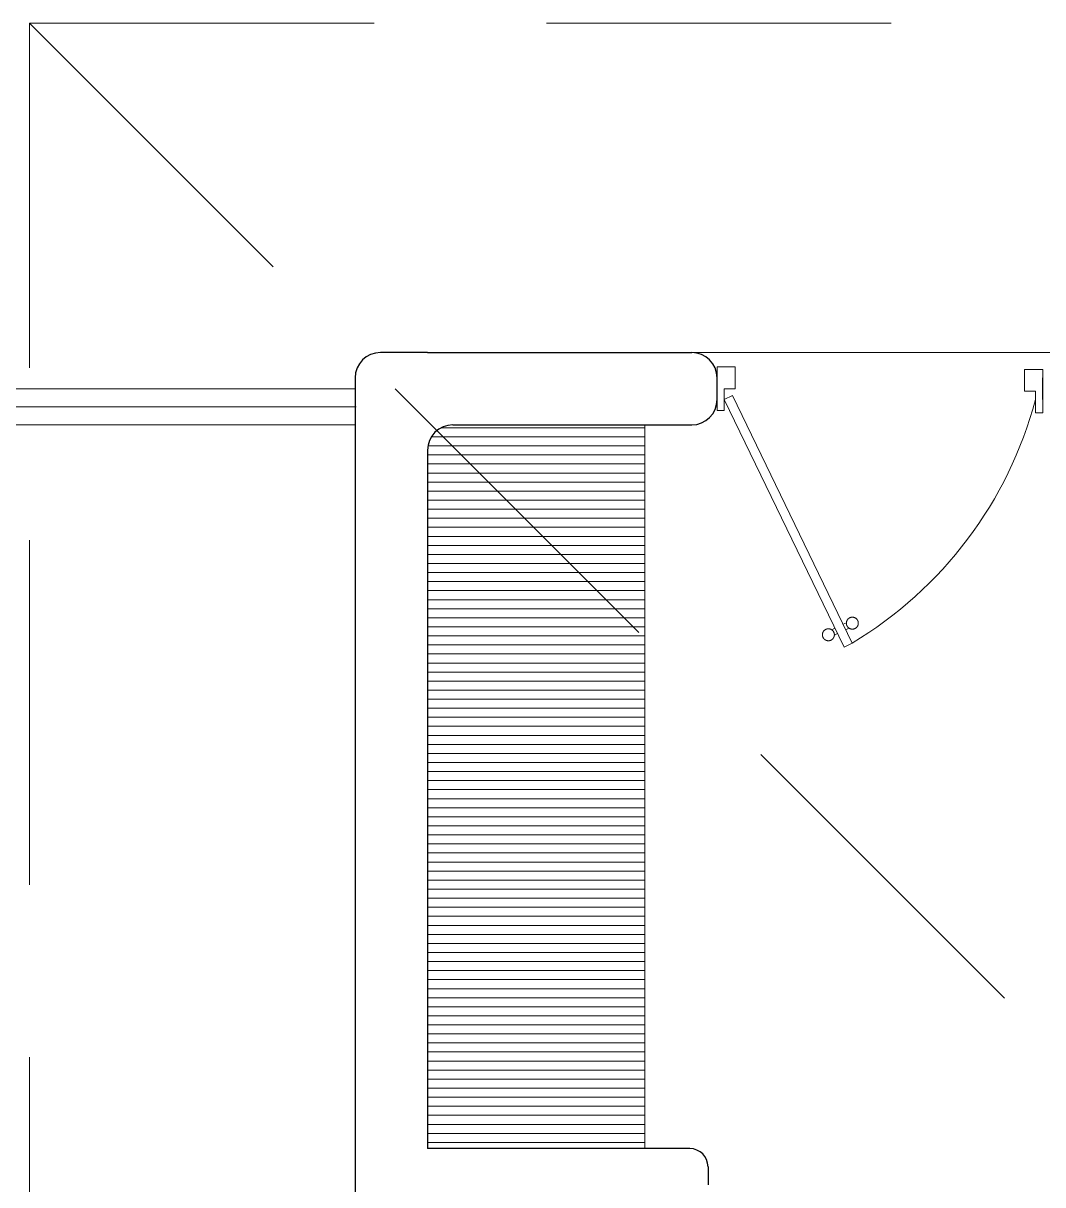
# Model space of a CAD drawing. Header units: metres. Extents: x -44 to 358, y -246 to 48.
# Drawn here: x 83.496 to 86.313, y -110.414 to -107.204 of the extents above; entities that cross this region are included whole.
import ezdxf

# ---------------------------------------------------------------- set-up
doc = ezdxf.new("R2010")
doc.units = ezdxf.units.M
doc.header["$LTSCALE"] = 0.3
doc.linetypes.add('HIDDEN2', pattern=[4.7625, 3.175, -1.5875])
for name, color, linetype, lineweight in [('A-DOOR', 7, 'Continuous', 5), ('A-WALL', 7, 'Continuous', 30), ('baranda vidrio', 143, 'Continuous', 0), ('closets', 33, 'Continuous', 0), ('piso', 251, 'Continuous', 18)]:
    doc.layers.add(name, color=color, linetype=linetype, lineweight=lineweight)
doc.layers.add('Techos 1', color=7, linetype='HIDDEN2', lineweight=9, true_color=0x42391a)

# ---------------------------------------------------------------- blocks, each defined once
blk = doc.blocks.new('P90')
at = {"layer": 'A-DOOR'}
for p, q in [((-0.0476, -0.8576), (0.6364, -0.5264)), ((0.5843, -0.5517), (0.58, -0.5427)), ((0.5992, -0.5445), (0.5949, -0.5355)), ((0.6473, -0.5489), (0.6364, -0.5264)), ((-0.0368, -0.88), (0.6473, -0.5489)), ((0.5952, -0.5741), (0.5995, -0.5831)), ((0.6101, -0.5669), (0.6144, -0.5759)), ((-0.0368, -0.88), (-0.0476, -0.8576))]:
    blk.add_line(p, q, dxfattribs=at)
for points in [[(-0.06, -0.02), (-0.06, -0.05), (-0.12, -0.05), (-0.12, 0), (0, 0), (0, -0.02)], [(-0.0668, -0.88), (-0.0668, -0.85), (-0.1268, -0.85), (-0.1268, -0.9), (-0.0068, -0.9), (-0.0068, -0.88)]]:
    blk.add_lwpolyline(points, close=True, dxfattribs=at)
blk.add_arc((-0.3259, -1.105), 1.1228, 31.0139, 75.0797, dxfattribs=at)
for points in [[(0.5812, -0.5096), (0.5857, -0.5096), (0.5933, -0.5141), (0.5977, -0.5218), (0.5977, -0.5306), (0.5933, -0.5383), (0.5856, -0.5427), (0.5767, -0.5427), (0.5691, -0.5383), (0.5647, -0.5306), (0.5647, -0.5217), (0.5691, -0.514), (0.5768, -0.5096), (0.5812, -0.5096)], [(0.6133, -0.5758), (0.6177, -0.5758), (0.6254, -0.5803), (0.6298, -0.5879), (0.6298, -0.5968), (0.6253, -0.6045), (0.6176, -0.6089), (0.6088, -0.6089), (0.6011, -0.6044), (0.5967, -0.5967), (0.5967, -0.5879), (0.6011, -0.5802), (0.6088, -0.5758), (0.6133, -0.5758)]]:
    blk.add_open_spline(points, degree=2, dxfattribs=at)
blk = doc.blocks.new('PL MUEBLES 2N NASAS 09')
at = {"layer": 'closets'}
h = blk.add_hatch(dxfattribs=at)
h.set_pattern_fill('LINE', color=2, scale=0.2)
h.set_pattern_definition([(0, (-747.825606, 223.97837), (0, 0.025), [])])
h.paths.add_polyline_path([(217.2618, 42.7062), (216.6823, 43.2857, 0.198912), (216.6618, 43.2362), (216.6618, 41.3062), (217.2618, 41.3062)])
h.paths.add_polyline_path([(217.2618, 43.3062), (216.7318, 43.3062, 0.198912), (216.6823, 43.2857), (217.2618, 42.7062)])
at = {"layer": 'A-WALL', "color": 2}
for p, q in [((216.6618, 43.5062), (216.5318, 43.5062)), ((216.6618, 43.5062), (217.3918, 43.5062)), ((216.4618, 43.4363), (216.4618, 37.5753)), ((217.4618, 43.3762), (217.4618, 43.4362)), ((218.3618, 43.3762), (218.3618, 43.4362)), ((216.7318, 43.3062), (217.3918, 43.3062)), ((216.6618, 43.2362), (216.6618, 41.3062)), ((217.3868, 41.3062), (216.6618, 41.3062)), ((217.4368, 41.2562), (217.4368, 41.2062))]:
    blk.add_line(p, q, dxfattribs=at)
for centre, radius, start, end in [((216.5318, 43.4362), 0.07, 90, 180), ((217.3918, 43.4362), 0.07, 360, 90), ((217.3918, 43.3762), 0.07, 270, 360), ((216.7318, 43.2362), 0.07, 90, 180), ((217.3868, 41.2562), 0.05, 0, 90)]:
    blk.add_arc(centre, radius, start, end, dxfattribs=at)
at = {"layer": 'baranda vidrio', "color": 2}
for p, q in [((216.4618, 43.4062), (215.3618, 43.4062)), ((216.4647, 43.3562), (215.4118, 43.3562))]:
    blk.add_line(p, q, dxfattribs=at)
at = {"layer": 'closets', "color": 2}
blk.add_line((217.2618, 43.3062), (217.2618, 41.3062), dxfattribs=at)
at = {"layer": 'piso', "color": 2}
for p, q in [((218.4318, 43.5062), (217.3918, 43.5062)), ((216.4618, 43.3062), (215.4618, 43.3062))]:
    blk.add_line(p, q, dxfattribs=at)
at = {"layer": 'Techos 1', "color": 2}
for q in [(215.5618, 36.6053), (222.1618, 44.4162), (219.4673, 40.5107)]:
    blk.add_line((215.5618, 44.4162), q, dxfattribs=at)
at = {"layer": 'A-DOOR', "color": 2, "rotation": 270}
blk.add_blockref('P90', (218.3618, 43.3394), dxfattribs=at)

msp = doc.modelspace()

# ---------------------------------------------------------------- block references
msp.add_blockref('PL MUEBLES 2N NASAS 09', (-132.0484004, -151.6197483))

doc.saveas('drawing.dxf')
